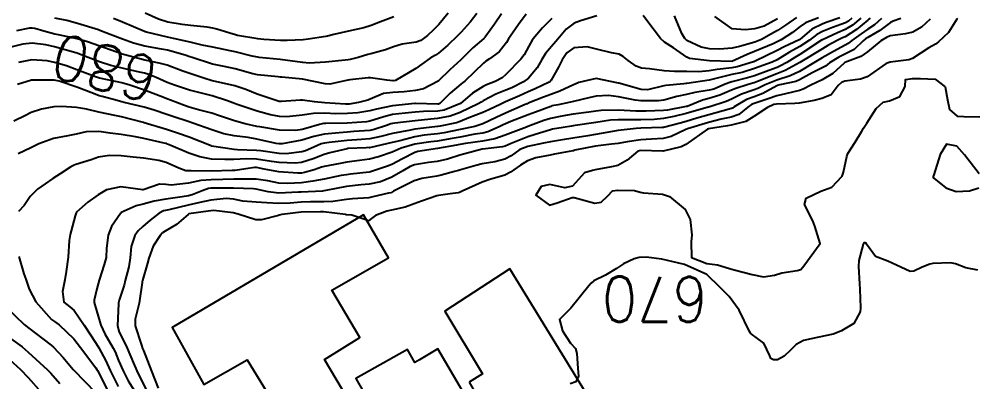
# Model space of a CAD drawing. Header units: metres. Extents: x 298520 to 308411, y 7433745 to 7450750.
# Drawn here: x 300527.9 to 300612.4, y 7446956.1 to 7446988.2 of the extents above; entities that cross this region are included whole.
import ezdxf
from ezdxf.enums import TextEntityAlignment as Align

# ---------------------------------------------------------------- set-up
doc = ezdxf.new("R2010")
doc.units = ezdxf.units.M
doc.header["$LTSCALE"] = 10
for name, color, linetype in [('Cotas', 45, 'Continuous'), ('Curvas de Nivel 1m', 11, 'Continuous'), ('Curvas de Nivel 5m', 15, 'Continuous'), ('Edificações', 30, 'Continuous')]:
    doc.layers.add(name, color=color, linetype=linetype)
doc.styles.add('Style-STANDARD', font='STANDARD.shx')

msp = doc.modelspace()

# ---------------------------------------------------------------- linework, layer by layer
at = {"layer": 'Curvas de Nivel 1m', "flags": 128}
for points, elevation in [([(300570.663, 7446988.665), (300570.035, 7446987.749), (300569.281, 7446986.678), (300569.198, 7446986.582), (300569.1, 7446986.495), (300568.124, 7446985.653), (300567.179, 7446984.708), (300567.072, 7446984.604), (300566.077, 7446983.706), (300565.096, 7446982.73), (300565.074, 7446982.709), (300565.052, 7446982.69), (300563.77, 7446982.015), (300563.04, 7446981.871), (300562.044, 7446981.758), (300561.037, 7446981.693), (300560.222, 7446981.601), (300559.028, 7446981.107), (300558.813, 7446981.015), (300558.013, 7446980.81), (300557.166, 7446980.674), (300557.021, 7446980.662), (300556.862, 7446980.663), (300555.022, 7446980.772), (300554.092, 7446980.859), (300553.025, 7446981.015), (300552.873, 7446981.024), (300551.186, 7446980.898), (300551.023, 7446980.893), (300550.977, 7446980.9), (300549.032, 7446981.544), (300548.013, 7446981.956), (300547.043, 7446982.3), (300545.349, 7446982.665), (300545.049, 7446982.739), (300544.301, 7446982.978), (300543.057, 7446983.391), (300542.456, 7446983.599), (300541.064, 7446984.106), (300540.354, 7446984.308), (300539.068, 7446984.576), (300537.197, 7446985.059), (300537.074, 7446985.099), (300537.012, 7446985.123), (300535.084, 7446985.808), (300534, 7446986.19), (300533.093, 7446986.454), (300531.421, 7446986.804), (300531.099, 7446986.876), (300530.134, 7446987.145), (300529.321, 7446987.373), (300529.105, 7446987.406), (300528.873, 7446987.395), (300527.724, 7446987.174)], 681), ([(300579.122, 7446988.486), (300577.664, 7446988.032), (300577.112, 7446987.839), (300576.399, 7446987.302), (300575.803, 7446986.603), (300575.481, 7446986.214), (300575.085, 7446985.773), (300574.552, 7446985.144), (300574.246, 7446984.618), (300573.814, 7446983.874), (300573.056, 7446982.973), (300572.6, 7446982.637), (300571.576, 7446982.121), (300571.042, 7446981.908), (300570.154, 7446981.551), (300569.027, 7446980.957), (300568.86, 7446980.848), (300568.594, 7446980.686), (300567.015, 7446979.929), (300566.128, 7446979.602), (300565.009, 7446979.385), (300564.414, 7446979.331), (300563.007, 7446979.191), (300561.206, 7446978.978), (300561.005, 7446978.952), (300560.866, 7446978.92), (300560.487, 7446978.785), (300559.377, 7446978.418), (300558.998, 7446978.341), (300557.577, 7446978.234), (300556.997, 7446978.19), (300556.298, 7446978.132), (300554.995, 7446978.023), (300554.042, 7446977.81), (300552.989, 7446977.492), (300551.24, 7446977.151), (300550.985, 7446977.146), (300550.696, 7446977.193), (300548.989, 7446977.576), (300548.214, 7446977.704), (300546.992, 7446977.853), (300546.085, 7446978.045), (300544.997, 7446978.396), (300543.323, 7446978.987), (300543.004, 7446979.095), (300541.563, 7446979.566), (300541.01, 7446979.758), (300539.9, 7446980.146), (300539.017, 7446980.414), (300537.259, 7446980.828), (300537.03, 7446980.885), (300536.288, 7446981.071), (300535.292, 7446981.342), (300535.036, 7446981.419), (300534.536, 7446981.597), (300533.043, 7446982.158), (300531.477, 7446982.697), (300531.049, 7446982.778), (300530.718, 7446982.804), (300529.049, 7446982.8), (300527.802, 7446982.416)], 678), ([(300568.489, 7446988.686), (300567.883, 7446987.925), (300567.106, 7446987.057), (300566.769, 7446986.705), (300565.916, 7446985.896), (300565.08, 7446985.188), (300564.807, 7446985.002), (300564.359, 7446984.737), (300563.597, 7446984.215), (300563.064, 7446983.827), (300561.291, 7446982.776), (300561.106, 7446982.725), (300561.052, 7446982.721), (300560.52, 7446982.785), (300559.055, 7446983.008), (300558.852, 7446983.005), (300557.221, 7446982.818), (300557.07, 7446982.802), (300557.053, 7446982.795), (300555.45, 7446982.441), (300555.047, 7446982.454), (300553.053, 7446982.87), (300551.209, 7446983.052), (300551.055, 7446983.07), (300550.871, 7446983.086), (300549.056, 7446983.25), (300548.643, 7446983.338), (300547.062, 7446983.805), (300546.105, 7446983.996), (300545.065, 7446984.218), (300543.267, 7446984.792), (300543.072, 7446984.857), (300542.655, 7446984.994), (300541.079, 7446985.438), (300540.551, 7446985.548), (300539.084, 7446985.791), (300538.063, 7446986.076), (300537.093, 7446986.43), (300535.378, 7446987.086), (300535.18, 7446987.165), (300535.104, 7446987.189), (300534.96, 7446987.236), (300533.11, 7446987.824), (300532.171, 7446988.061), (300531.115, 7446988.292)], 682), ([(300565.941, 7446988.718), (300565.113, 7446987.71), (300564.625, 7446987.218), (300564.11, 7446986.74), (300563.531, 7446986.311), (300563.094, 7446986.15), (300561.881, 7446985.978), (300561.087, 7446985.735), (300560.395, 7446985.475), (300559.078, 7446985.135), (300558.814, 7446985.066), (300557.976, 7446984.811), (300557.258, 7446984.632), (300557.071, 7446984.598), (300556.807, 7446984.561), (300555.068, 7446984.377), (300553.628, 7446984.304), (300553.068, 7446984.352), (300552.606, 7446984.415), (300551.07, 7446984.61), (300549.191, 7446984.8), (300549.072, 7446984.817), (300548.583, 7446984.925), (300547.078, 7446985.288), (300546.636, 7446985.39), (300545.084, 7446985.703), (300544.163, 7446985.903), (300543.091, 7446986.163), (300541.629, 7446986.471), (300541.097, 7446986.587), (300539.212, 7446987.038), (300539.126, 7446987.062), (300539.103, 7446987.072), (300539.049, 7446987.095), (300537.112, 7446987.939), (300536.291, 7446988.249)], 683), ([(300561.119, 7446988.409), (300559.94, 7446987.967), (300559.111, 7446987.632), (300558.483, 7446987.433), (300557.106, 7446987.122), (300555.819, 7446986.839), (300555.257, 7446986.691), (300555.1, 7446986.656), (300553.552, 7446986.41), (300553.095, 7446986.356), (300551.695, 7446986.29), (300551.094, 7446986.312), (300549.625, 7446986.385), (300549.096, 7446986.438), (300547.288, 7446986.75), (300547.101, 7446986.792), (300546.59, 7446986.948), (300545.45, 7446987.309), (300545.107, 7446987.397), (300544.608, 7446987.475), (300543.109, 7446987.645), (300542.385, 7446987.722), (300541.112, 7446987.926), (300540.279, 7446988.187), (300539.12, 7446988.739)], 684), ([(300598.748, 7446988.326), (300597.597, 7446987.861), (300597.111, 7446987.538), (300596.443, 7446987.016), (300595.425, 7446986.367), (300595.211, 7446986.249), (300595.091, 7446986.188), (300594.72, 7446986.006), (300593.082, 7446985.325), (300592.418, 7446985.068), (300591.073, 7446984.446), (300591.052, 7446984.441), (300589.074, 7446984.514), (300587.322, 7446984.713), (300587.076, 7446984.821), (300585.909, 7446985.658), (300585.089, 7446986.144), (300584.737, 7446986.494), (300583.537, 7446988.085), (300583.197, 7446988.509)], 678), ([(300596.801, 7446988.353), (300595.827, 7446987.648), (300595.105, 7446987.187), (300594.59, 7446986.888), (300593.702, 7446986.391), (300593.09, 7446986.146), (300591.733, 7446985.767), (300591.085, 7446985.612), (300589.985, 7446985.53), (300589.084, 7446985.565), (300588.346, 7446985.712), (300587.091, 7446986.293), (300586.891, 7446986.472), (300586.638, 7446986.937), (300585.975, 7446988.481)], 679), ([(300600.626, 7446988.305), (300599.506, 7446987.927), (300599.115, 7446987.786), (300598.146, 7446987.296), (300597.094, 7446986.398), (300597.069, 7446986.375), (300597.018, 7446986.351), (300595.709, 7446985.741), (300595.083, 7446985.42), (300593.134, 7446984.46), (300593.073, 7446984.437), (300593.049, 7446984.425), (300592.973, 7446984.401), (300591.525, 7446983.958), (300591.067, 7446983.874), (300589.755, 7446983.744), (300589.065, 7446983.616), (300588.127, 7446983.518), (300587.064, 7446983.565), (300585.974, 7446983.571), (300585.064, 7446983.627), (300583.771, 7446983.798), (300583.066, 7446983.848), (300582.591, 7446984.04), (300581.89, 7446984.528), (300581.44, 7446984.898), (300581.079, 7446985.106), (300580.401, 7446985.225), (300579.083, 7446985.536), (300578.252, 7446985.74), (300577.084, 7446985.668), (300576.455, 7446985.221), (300576.041, 7446984.6), (300575.721, 7446983.948), (300575.055, 7446982.805), (300574.98, 7446982.685), (300574.886, 7446982.612), (300573.652, 7446982.015), (300573.04, 7446981.752), (300572.263, 7446981.413), (300571.026, 7446980.866), (300570.886, 7446980.8), (300570.604, 7446980.664), (300569.539, 7446980.153), (300569.015, 7446979.926), (300567.76, 7446979.448), (300567.007, 7446979.132), (300566.691, 7446979.028), (300565.241, 7446978.728), (300565.042, 7446978.69), (300565.002, 7446978.685), (300563.254, 7446978.494), (300563, 7446978.451), (300562.614, 7446978.37), (300560.996, 7446978.061), (300559.973, 7446977.81), (300558.991, 7446977.597), (300558.267, 7446977.53), (300556.989, 7446977.439), (300555.402, 7446977.259), (300554.987, 7446977.21), (300554.698, 7446977.141), (300554.035, 7446976.859), (300553.307, 7446976.538), (300552.976, 7446976.439), (300551.594, 7446976.271), (300550.974, 7446976.29), (300549.361, 7446976.533), (300548.978, 7446976.577), (300547.285, 7446976.63), (300546.979, 7446976.648), (300544.994, 7446976.958), (300544.951, 7446976.97), (300542.99, 7446977.737), (300542.072, 7446978.083), (300540.997, 7446978.433), (300539.019, 7446979.024), (300539.003, 7446979.025), (300538.954, 7446979.04), (300537.01, 7446979.53), (300536.424, 7446979.656), (300535.016, 7446979.961), (300533.899, 7446980.221), (300533.022, 7446980.371), (300531.685, 7446980.462), (300531.022, 7446980.434), (300529.928, 7446980.237), (300529.014, 7446979.918), (300528.506, 7446979.669), (300527.481, 7446979.175)], 677), ([(300601.705, 7446988.294), (300601.386, 7446988.031), (300601.117, 7446987.882), (300599.974, 7446987.448), (300599.105, 7446987.093), (300598.603, 7446986.825), (300597.956, 7446986.337), (300597.087, 7446985.759), (300596.182, 7446985.258), (300595.075, 7446984.592), (300594.638, 7446984.377), (300593.067, 7446983.817), (300591.993, 7446983.481), (300591.062, 7446983.28), (300590.356, 7446983.131), (300589.056, 7446982.779), (300587.074, 7446982.491), (300587.053, 7446982.491), (300587.033, 7446982.49), (300586.81, 7446982.472), (300585.208, 7446982.331), (300585.05, 7446982.303), (300583.607, 7446981.942), (300583.045, 7446981.964), (300581.067, 7446982.525), (300581.015, 7446982.54), (300579.057, 7446982.953), (300577.516, 7446982.583), (300577.192, 7446982.447), (300577.05, 7446982.385), (300575.833, 7446981.81), (300575.037, 7446981.522), (300574.371, 7446981.279), (300573.025, 7446980.742), (300572.948, 7446980.707), (300572.774, 7446980.634), (300571.015, 7446979.88), (300570.185, 7446979.495), (300569.005, 7446978.933), (300568.29, 7446978.691), (300567, 7446978.41), (300565.583, 7446978.138), (300564.996, 7446978.046), (300563.825, 7446977.911), (300562.993, 7446977.77), (300561.654, 7446977.434), (300560.988, 7446977.269), (300560.589, 7446977.182), (300558.983, 7446976.814), (300558.967, 7446976.817), (300558.672, 7446976.803), (300557.066, 7446976.735), (300556.981, 7446976.722), (300555.473, 7446976.345), (300554.973, 7446976.196), (300553.998, 7446975.829), (300552.962, 7446975.503), (300552.403, 7446975.436), (300550.962, 7446975.495), (300550.285, 7446975.585), (300548.966, 7446975.783), (300548.082, 7446975.813), (300546.965, 7446975.766), (300546.154, 7446975.763), (300544.966, 7446975.809), (300543.942, 7446976.006), (300542.973, 7446976.329), (300541.382, 7446977.014), (300541.097, 7446977.132), (300540.984, 7446977.172), (300540.783, 7446977.224), (300538.989, 7446977.629), (300538.254, 7446977.784), (300536.992, 7446977.97), (300536.015, 7446978.097), (300534.994, 7446978.232), (300533.872, 7446978.223), (300532.992, 7446978.023), (300532.251, 7446977.857), (300530.988, 7446977.612), (300529.698, 7446977.149), (300529.216, 7446976.92), (300528.978, 7446976.809), (300527.863, 7446976.278)], 676), ([(300575.118, 7446988.264), (300574.31, 7446987.412), (300573.603, 7446986.625), (300573.393, 7446986.333), (300573.09, 7446985.798), (300572.68, 7446985.034), (300572.389, 7446984.64), (300571.059, 7446983.281), (300570.717, 7446983.003), (300570.09, 7446982.67), (300569.349, 7446982.376), (300569.046, 7446982.242), (300568.091, 7446981.64), (300567.023, 7446980.728), (300565.595, 7446980.146), (300565.016, 7446980.041), (300563.747, 7446980.012), (300563.015, 7446979.962), (300562.12, 7446979.869), (300561.013, 7446979.743), (300560.24, 7446979.558), (300559.006, 7446979.153), (300558.718, 7446979.091), (300557.005, 7446978.99), (300555.112, 7446978.956), (300555.004, 7446978.959), (300554.902, 7446978.953), (300554.532, 7446978.855), (300553.343, 7446978.523), (300552.999, 7446978.429), (300552.461, 7446978.341), (300550.998, 7446978.368), (300549.27, 7446978.648), (300549.001, 7446978.702), (300547.967, 7446978.93), (300547.005, 7446979.193), (300545.695, 7446979.645), (300545.012, 7446979.861), (300543.826, 7446980.17), (300543.017, 7446980.409), (300542.58, 7446980.558), (300541.341, 7446981.015), (300541.025, 7446981.142), (300540.824, 7446981.224), (300539.036, 7446981.92), (300537.743, 7446982.352), (300537.048, 7446982.553), (300536.633, 7446982.651), (300535.052, 7446982.983), (300534.693, 7446983.094), (300533.059, 7446983.718), (300532.124, 7446984.058), (300531.065, 7446984.369), (300530.432, 7446984.505), (300529.067, 7446984.592), (300527.878, 7446984.359)], 679), ([(300603.308, 7446988.277), (300603.209, 7446988.191), (300603.12, 7446988.116), (300602.111, 7446987.287), (300601.098, 7446986.641), (300600.869, 7446986.529), (300600.402, 7446986.307), (300599.556, 7446985.848), (300599.085, 7446985.573), (300597.073, 7446984.35), (300595.793, 7446983.635), (300595.063, 7446983.341), (300593.323, 7446982.663), (300593.054, 7446982.558), (300592.933, 7446982.523), (300592.516, 7446982.405), (300591.406, 7446982.058), (300591.045, 7446981.903), (300590.01, 7446981.459), (300589.034, 7446981.181), (300588.452, 7446981.028), (300587.102, 7446980.469), (300587.023, 7446980.445), (300585.36, 7446980.146), (300585.019, 7446980.104), (300583.465, 7446980.059), (300583.018, 7446980.048), (300582.554, 7446980.053), (300581.019, 7446980.131), (300579.479, 7446980.095), (300579.018, 7446980.041), (300578.399, 7446979.952), (300577.015, 7446979.774), (300575.998, 7446979.615), (300575.011, 7446979.408), (300574.408, 7446979.217), (300573.003, 7446978.681), (300572.87, 7446978.632), (300570.995, 7446977.908), (300570.066, 7446977.596), (300568.99, 7446977.387), (300567.462, 7446977.177), (300566.987, 7446977.092), (300566.667, 7446977.032), (300564.983, 7446976.73), (300563.247, 7446976.479), (300562.978, 7446976.396), (300561.9, 7446975.835), (300560.961, 7446975.331), (300560.569, 7446975.174), (300559.43, 7446974.795), (300559.072, 7446974.679), (300558.951, 7446974.652), (300557.304, 7446974.462), (300556.949, 7446974.414), (300556.457, 7446974.336), (300554.945, 7446974.033), (300553.968, 7446973.835), (300552.941, 7446973.714), (300551.699, 7446973.647), (300550.941, 7446973.685), (300549.974, 7446973.878), (300548.944, 7446974.02), (300547.856, 7446974.019), (300546.944, 7446974.014), (300545.985, 7446973.996), (300544.943, 7446973.969), (300544.023, 7446973.898), (300542.94, 7446973.666), (300541.412, 7446973.487), (300540.938, 7446973.545), (300540.389, 7446973.574), (300538.933, 7446973.085), (300538.895, 7446973.079), (300536.936, 7446973.356), (300535.678, 7446973.079), (300534.929, 7446972.65), (300534.041, 7446971.979), (300533.027, 7446971.109), (300532.981, 7446971.04), (300532.908, 7446970.789), (300532.554, 7446969.447), (300532.452, 7446969.114), (300532.364, 7446968.604), (300532.283, 7446967.119), (300532.114, 7446965.85), (300532.001, 7446965.122), (300531.777, 7446964.08), (300531.894, 7446963.124), (300532.425, 7446962.732), (300532.806, 7446962.395), (300533.705, 7446961.101), (300534.769, 7446959.464), (300535.002, 7446959.086), (300535.611, 7446957.937), (300536.016, 7446957.071), (300536.722, 7446955.654)], 674), ([(300604.324, 7446988.262), (300603.69, 7446987.695), (300603.108, 7446987.298), (300602.507, 7446986.881), (300601.698, 7446986.294), (300601.353, 7446986.034), (300601.089, 7446985.879), (300600.054, 7446985.339), (300599.077, 7446984.773), (300598.327, 7446984.331), (300597.065, 7446983.569), (300596.24, 7446983.18), (300595.057, 7446982.797), (300594.019, 7446982.386), (300593.376, 7446982.067), (300593.046, 7446981.941), (300591.906, 7446981.545), (300591.033, 7446981.113), (300590.557, 7446980.897), (300589.111, 7446980.439), (300589.045, 7446980.417), (300589.023, 7446980.414), (300588.98, 7446980.398), (300587.016, 7446979.826), (300585.933, 7446979.562), (300585.012, 7446979.394), (300584.187, 7446979.323), (300583.011, 7446979.289), (300581.748, 7446979.267), (300581.01, 7446979.281), (300580.313, 7446979.244), (300579.008, 7446979.044), (300577.189, 7446978.771), (300577.004, 7446978.744), (300576.87, 7446978.725), (300576.14, 7446978.599), (300575.17, 7446978.439), (300575.001, 7446978.393), (300573.648, 7446977.972), (300572.994, 7446977.761), (300571.52, 7446977.184), (300570.986, 7446976.954), (300570.75, 7446976.897), (300568.983, 7446976.686), (300568.941, 7446976.681), (300567.406, 7446976.274), (300566.974, 7446976.142), (300565.889, 7446975.801), (300564.966, 7446975.595), (300564.209, 7446975.493), (300562.961, 7446975.305), (300562.562, 7446975.153), (300561.924, 7446974.765), (300560.947, 7446974.191), (300559.94, 7446973.793), (300558.941, 7446973.59), (300558.233, 7446973.514), (300556.938, 7446973.375), (300555.113, 7446973.026), (300554.934, 7446972.988), (300554.816, 7446972.97), (300552.933, 7446972.887), (300552.693, 7446972.874), (300550.932, 7446972.794), (300550.007, 7446972.909), (300548.935, 7446973.131), (300548.698, 7446973.16), (300546.936, 7446973.234), (300545.193, 7446973.224), (300544.935, 7446973.218), (300544.714, 7446973.194), (300544.141, 7446972.978), (300543.275, 7446972.641), (300542.929, 7446972.549), (300542.376, 7446972.447), (300540.925, 7446972.268), (300539.888, 7446972.065), (300538.921, 7446971.82), (300538.303, 7446971.662), (300536.992, 7446971.059), (300536.948, 7446971.024), (300536.912, 7446970.984), (300536.121, 7446969.846), (300535.825, 7446969.076), (300535.694, 7446967.901), (300535.642, 7446967.078), (300535.474, 7446966.46), (300535.027, 7446965.087), (300534.825, 7446964.314), (300534.587, 7446963.32), (300534.591, 7446963.092), (300534.806, 7446962.382), (300535.086, 7446961.376), (300535.171, 7446961.084), (300535.525, 7446960.335), (300536.274, 7446959.067), (300536.44, 7446958.745), (300536.752, 7446957.966), (300537.146, 7446957.056), (300537.605, 7446956.176), (300538.301, 7446955.044)], 673), ([(300606.018, 7446988.241), (300605.338, 7446988.03), (300605.118, 7446987.897), (300604.181, 7446987.19), (300603.097, 7446986.581), (300602.912, 7446986.465), (300602.703, 7446986.284), (300601.884, 7446985.493), (300601.081, 7446985.081), (300600.551, 7446984.833), (300599.72, 7446984.314), (300599.349, 7446984.039), (300599.068, 7446983.874), (300598.171, 7446983.44), (300597.058, 7446982.816), (300596.728, 7446982.681), (300595.327, 7446982.367), (300595.1, 7446982.321), (300595.052, 7446982.294), (300593.809, 7446981.621), (300593.037, 7446981.328), (300592.365, 7446981.074), (300591.256, 7446980.418), (300591.116, 7446980.325), (300591.022, 7446980.286), (300589.57, 7446979.882), (300589.016, 7446979.732), (300587.974, 7446979.417), (300587.01, 7446979.129), (300586.489, 7446978.994), (300585.004, 7446978.614), (300584.897, 7446978.598), (300583.003, 7446978.538), (300582.601, 7446978.516), (300581.001, 7446978.332), (300579.482, 7446978.071), (300578.997, 7446977.99), (300578.299, 7446977.874), (300576.994, 7446977.65), (300576.076, 7446977.515), (300574.99, 7446977.339), (300574.381, 7446977.224), (300572.986, 7446976.931), (300572.281, 7446976.641), (300571.525, 7446976.101), (300570.97, 7446975.798), (300570.067, 7446975.568), (300568.963, 7446975.379), (300568.401, 7446975.248), (300566.955, 7446974.827), (300566.862, 7446974.803), (300566.504, 7446974.714), (300565.306, 7446974.369), (300564.949, 7446974.299), (300563.598, 7446974.092), (300562.944, 7446973.884), (300561.112, 7446972.955), (300560.934, 7446972.852), (300560.886, 7446972.828), (300560.648, 7446972.783), (300559.275, 7446972.449), (300558.927, 7446972.383), (300557.454, 7446972.286), (300556.924, 7446972.225), (300555.724, 7446972.038), (300554.92, 7446972.01), (300553.751, 7446972.031), (300552.924, 7446972), (300551.938, 7446971.899), (300550.923, 7446971.873), (300549.895, 7446971.938), (300548.923, 7446971.973), (300547.765, 7446972.091), (300546.926, 7446972.257), (300546.293, 7446972.316), (300544.925, 7446972.175), (300543.951, 7446971.951), (300542.92, 7446971.713), (300541.211, 7446971.311), (300540.915, 7446971.254), (300540.724, 7446971.212), (300540.353, 7446971.026), (300539.539, 7446970.398), (300538.895, 7446969.831), (300538.483, 7446969.451), (300538.182, 7446969.047), (300537.869, 7446968.054), (300537.772, 7446967.051), (300537.654, 7446966.249), (300537.346, 7446965.055), (300537.239, 7446964.645), (300536.815, 7446963.305), (300536.746, 7446963.061), (300536.731, 7446962.98), (300536.649, 7446961.062), (300536.786, 7446960.569), (300537.513, 7446959.053), (300538.065, 7446957.731), (300538.365, 7446957.044), (300538.732, 7446956.31), (300539.365, 7446955.033)], 672), ([(300608.641, 7446988.207), (300607.855, 7446987.475), (300607.105, 7446987.033), (300606.457, 7446986.882), (300605.1, 7446986.721), (300604.768, 7446986.585), (300604.248, 7446986.263), (300603.083, 7446985.301), (300602.49, 7446984.875), (300601.073, 7446984.342), (300601.043, 7446984.331), (300601.004, 7446984.301), (300600, 7446983.374), (300599.058, 7446982.811), (300598.069, 7446982.335), (300597.389, 7446982.004), (300597.046, 7446981.88), (300595.82, 7446981.584), (300595.038, 7446981.399), (300594.277, 7446981.138), (300593.028, 7446980.715), (300592.801, 7446980.628), (300592.48, 7446980.405), (300591.671, 7446979.758), (300591.014, 7446979.514), (300590.117, 7446979.324), (300589.009, 7446979.054), (300587.142, 7446978.468), (300587.002, 7446978.412), (300585.689, 7446977.79), (300584.994, 7446977.616), (300583.939, 7446977.555), (300582.993, 7446977.499), (300581.79, 7446977.327), (300580.989, 7446977.194), (300580.409, 7446977.126), (300578.987, 7446976.952), (300577.159, 7446976.587), (300577.028, 7446976.543), (300576.982, 7446976.53), (300575.355, 7446976.228), (300574.976, 7446976.161), (300573.691, 7446975.904), (300572.968, 7446975.643), (300572.346, 7446975.255), (300571.473, 7446974.652), (300570.95, 7446974.374), (300569.63, 7446973.989), (300568.944, 7446973.767), (300567.18, 7446972.951), (300566.934, 7446972.838), (300566.835, 7446972.81), (300566.113, 7446972.718), (300565.079, 7446972.58), (300564.93, 7446972.544), (300563.586, 7446972.081), (300562.919, 7446971.831), (300562.127, 7446971.549), (300560.91, 7446971.272), (300560.517, 7446971.176), (300559.502, 7446970.794), (300559.158, 7446970.54), (300558.898, 7446970.348), (300558.55, 7446970.455), (300557.396, 7446970.823), (300556.904, 7446970.877), (300556.849, 7446970.885), (300554.907, 7446971.12), (300554.62, 7446971.14), (300552.915, 7446971.107), (300551.212, 7446970.896), (300550.974, 7446970.837), (300550.912, 7446970.816), (300549.403, 7446970.418), (300548.906, 7446970.43), (300547.331, 7446970.936), (300546.914, 7446971.037), (300545.194, 7446971.245), (300544.915, 7446971.224), (300544.697, 7446971.191), (300543.19, 7446970.987), (300542.96, 7446970.942), (300542.912, 7446970.907), (300541.894, 7446970.009), (300540.889, 7446969.426), (300540.647, 7446969.262), (300540.421, 7446969.025), (300539.814, 7446968.09), (300539.419, 7446967.034), (300539.305, 7446966.586), (300538.857, 7446965.04), (300538.851, 7446965.021), (300538.831, 7446964.878), (300538.609, 7446963.248), (300538.565, 7446963.042), (300538.214, 7446961.63), (300538.225, 7446961.046), (300538.767, 7446959.326), (300538.875, 7446959.039), (300538.948, 7446958.851), (300539.663, 7446957.031), (300540.243, 7446955.502)], 671), ([(300526.808, 7446962.699), (300528.385, 7446961.164), (300528.788, 7446960.824), (300530.048, 7446959.873), (300530.766, 7446959.331), (300530.983, 7446959.137), (300531.855, 7446958.224), (300532.743, 7446957.163), (300532.794, 7446957.109), (300534.713, 7446955.122)], 676), ([(300526.778, 7446960.213), (300528.218, 7446959.165), (300528.758, 7446958.705), (300530.454, 7446957.143), (300530.74, 7446956.843), (300531.543, 7446955.939)], 677), ([(300526.755, 7446958.34), (300528.078, 7446957.167), (300528.736, 7446956.472), (300529.886, 7446955.148)], 678)]:
    msp.add_lwpolyline(points, dxfattribs=dict(at, elevation=elevation))
at = {"layer": 'Curvas de Nivel 5m', "flags": 128}
for points, elevation in [([(300572.863, 7446988.634), (300572.178, 7446987.709), (300571.42, 7446986.655), (300571.294, 7446986.463), (300571.095, 7446986.127), (300570.45, 7446985.299), (300569.61, 7446984.675), (300569.279, 7446984.47), (300569.069, 7446984.301), (300567.422, 7446982.704), (300567.215, 7446982.543), (300567.049, 7446982.428), (300566.106, 7446981.65), (300565.203, 7446980.728), (300565.087, 7446980.664), (300565.022, 7446980.654), (300563.04, 7446980.733), (300563.023, 7446980.736), (300563.003, 7446980.731), (300561.02, 7446980.531), (300559.596, 7446980.215), (300559.016, 7446980.064), (300557.933, 7446979.891), (300557.013, 7446979.827), (300555.998, 7446979.82), (300555.013, 7446979.87), (300554.021, 7446979.852), (300553.011, 7446979.698), (300551.666, 7446979.547), (300551.01, 7446979.569), (300550.204, 7446979.715), (300549.014, 7446980.053), (300547.335, 7446980.622), (300547.021, 7446980.727), (300546.86, 7446980.781), (300546.388, 7446980.95), (300545.029, 7446981.397), (300544.451, 7446981.556), (300543.037, 7446981.911), (300541.711, 7446982.336), (300541.047, 7446982.599), (300540.094, 7446983.024), (300539.343, 7446983.323), (300539.057, 7446983.405), (300538.589, 7446983.513), (300537.061, 7446983.866), (300536.079, 7446984.091), (300535.066, 7446984.414), (300533.291, 7446985.108), (300533.074, 7446985.182), (300532.973, 7446985.212), (300531.082, 7446985.732), (300530.307, 7446985.92), (300529.086, 7446986.06), (300528.282, 7446985.971), (300527.081, 7446985.698)], 680), ([(300595.121, 7446988.211), (300593.919, 7446987.579), (300593.107, 7446987.331), (300592.255, 7446987.259), (300591.107, 7446987.344), (300589.551, 7446988.436)], 680), ([(300602.491, 7446988.286), (300601.746, 7446987.661), (300601.108, 7446987.28), (300600.429, 7446986.98), (300599.094, 7446986.374), (300599.061, 7446986.353), (300599.01, 7446986.321), (300597.08, 7446985.075), (300596.63, 7446984.802), (300595.932, 7446984.361), (300595.387, 7446984.049), (300595.068, 7446983.924), (300594.333, 7446983.649), (300593.061, 7446983.19), (300592.462, 7446983.003), (300591.055, 7446982.64), (300590.886, 7446982.59), (300590.466, 7446982.426), (300589.48, 7446982.002), (300589.045, 7446981.895), (300587.794, 7446981.706), (300587.039, 7446981.535), (300586.182, 7446981.333), (300585.031, 7446981.027), (300584.574, 7446980.951), (300583.03, 7446980.965), (300582.514, 7446981.034), (300581.035, 7446981.316), (300580.146, 7446981.44), (300579.035, 7446981.368), (300578.387, 7446981.215), (300577.028, 7446980.901), (300576.779, 7446980.84), (300575.686, 7446980.603), (300575.126, 7446980.505), (300575.022, 7446980.474), (300573.675, 7446979.965), (300573.014, 7446979.712), (300571.488, 7446979.133), (300571.006, 7446978.934), (300570.818, 7446978.849), (300570.462, 7446978.665), (300569.455, 7446978.219), (300568.997, 7446978.11), (300568.313, 7446978.007), (300566.993, 7446977.75), (300566.124, 7446977.587), (300564.99, 7446977.395), (300564.401, 7446977.323), (300562.987, 7446977.12), (300561.766, 7446976.768), (300561.235, 7446976.52), (300560.977, 7446976.401), (300559.771, 7446975.992), (300558.968, 7446975.796), (300558.102, 7446975.673), (300556.963, 7446975.518), (300556.379, 7446975.411), (300554.957, 7446975.147), (300554.723, 7446975.086), (300554.059, 7446974.859), (300553.212, 7446974.605), (300552.95, 7446974.565), (300552.632, 7446974.557), (300550.951, 7446974.684), (300549.64, 7446974.913), (300548.955, 7446975.045), (300548.83, 7446975.046), (300548.014, 7446974.929), (300547.091, 7446974.799), (300546.951, 7446974.791), (300546.799, 7446974.789), (300544.95, 7446974.723), (300543.172, 7446974.767), (300542.951, 7446974.753), (300542.705, 7446974.748), (300542.082, 7446975.003), (300540.96, 7446975.497), (300540.312, 7446975.677), (300538.965, 7446975.871), (300538.039, 7446975.977), (300536.968, 7446976.078), (300535.921, 7446976.124), (300534.966, 7446975.974), (300534.312, 7446975.748), (300532.956, 7446975.31), (300532.808, 7446975.259), (300532.512, 7446975.114), (300531.576, 7446974.494), (300530.942, 7446974.072), (300529.565, 7446973.151), (300528.926, 7446972.483), (300528.381, 7446971.703), (300527.898, 7446971.17)], 675), ([(300611.048, 7446988.256), (300610.985, 7446988.181), (300610.267, 7446987.027), (300609.369, 7446986.197), (300609.225, 7446986.066), (300609.091, 7446985.966), (300608.52, 7446985.641), (300607.078, 7446984.711), (300606.726, 7446984.584), (300605.074, 7446984.399), (300604.726, 7446984.255), (300603.061, 7446983.091), (300602.472, 7446982.873), (300601.057, 7446982.71), (300600.77, 7446982.588), (300600.475, 7446982.306), (300599.866, 7446981.486), (300599.035, 7446981.154), (300598.36, 7446981.003), (300597.029, 7446980.764), (300596.642, 7446980.74), (300595.028, 7446980.678), (300594.777, 7446980.624), (300594.208, 7446980.382), (300593.015, 7446979.561), (300592.292, 7446979.125), (300591.007, 7446978.797), (300590.683, 7446978.746), (300589.003, 7446978.468), (300588.921, 7446978.441), (300586.989, 7446977.082), (300586.572, 7446976.889), (300584.983, 7446976.513), (300584.963, 7446976.511), (300582.983, 7446976.563), (300582.735, 7446976.514), (300581.791, 7446975.711), (300580.963, 7446975.244), (300580.401, 7446975.106), (300578.957, 7446974.855), (300578.719, 7446974.801), (300578.007, 7446974.574), (300576.941, 7446973.412), (300576.287, 7446973.249), (300574.942, 7446973.558), (300574.181, 7446973.377), (300573.694, 7446972.622), (300574.92, 7446971.73), (300575.605, 7446971.921), (300576.93, 7446972.41), (300577.108, 7446972.41), (300578.923, 7446971.913), (300579.495, 7446971.984), (300580.091, 7446972.548), (300580.496, 7446972.986), (300580.938, 7446973.058), (300582.434, 7446973.029), (300582.937, 7446972.883), (300583.244, 7446972.823), (300584.935, 7446972.699), (300585.533, 7446972.484), (300586.916, 7446971.33), (300587.374, 7446970.463), (300587.512, 7446969.084), (300587.456, 7446968.461), (300587.502, 7446967.093), (300588.864, 7446966.562), (300589.807, 7446966.431), (300590.859, 7446966.128), (300591.264, 7446966.008), (300592.851, 7446965.573), (300593.855, 7446965.378), (300594.85, 7446965.521), (300595.478, 7446965.739), (300596.857, 7446965.942), (300597.168, 7446966.036), (300597.446, 7446966.341), (300598.883, 7446968.32), (300598.425, 7446969.854), (300598.236, 7446970.33), (300597.489, 7446971.777), (300597.659, 7446972.339), (300598.939, 7446972.966), (300599.928, 7446973.326), (300600.835, 7446974.301), (300600.874, 7446974.38), (300600.956, 7446974.632), (300601.236, 7446976.032), (300601.344, 7446976.296), (300601.973, 7446977.305), (300602.578, 7446978.284), (300602.738, 7446978.55), (300603.01, 7446978.985), (300603.851, 7446980.268), (300604.454, 7446980.836), (300605.034, 7446980.97), (300605.948, 7446981.332), (300606.42, 7446982.236), (300606.457, 7446982.838), (300607.06, 7446982.945), (300607.776, 7446982.935), (300609.06, 7446982.867), (300609.95, 7446982.191), (300610.168, 7446981.057), (300610.346, 7446980.187), (300611.017, 7446979.594), (300611.615, 7446979.576), (300613.017, 7446979.532)], 670), ([(300612.956, 7446974.503), (300611.662, 7446976.173), (300610.984, 7446976.941), (300610.066, 7446977.11), (300609.522, 7446976.202), (300608.955, 7446974.398), (300608.904, 7446974.26), (300608.901, 7446974.211), (300608.952, 7446974.106), (300610.008, 7446973.258), (300610.94, 7446972.92), (300612.108, 7446973.001), (300612.944, 7446973.251)], 670), ([(300612.851, 7446965.977), (300611.8, 7446966.171), (300610.858, 7446966.514), (300610.439, 7446966.606), (300608.858, 7446966.544), (300608.585, 7446966.485), (300607.914, 7446966.219), (300607.187, 7446965.889), (300606.849, 7446965.851), (300606.021, 7446966.238), (300604.868, 7446966.756), (300603.778, 7446967.173), (300603, 7446968.278), (300602.953, 7446968.348), (300602.884, 7446968.397), (300602.764, 7446968.401), (300602.693, 7446968.282), (300602.321, 7446966.833), (300602.294, 7446966.286), (300602.379, 7446964.746), (300602.405, 7446964.284), (300602.46, 7446962.64), (300602.42, 7446962.284), (300601.854, 7446961.232), (300600.787, 7446960.597), (300600.582, 7446960.508), (300600.024, 7446960.311), (300598.78, 7446960.038), (300597.396, 7446959.725), (300596.773, 7446959.387), (300596.247, 7446958.877), (300595.7, 7446958.361), (300595.105, 7446958.021), (300594.759, 7446958.026), (300594.527, 7446958.14), (300594.437, 7446958.375), (300593.887, 7446959.496), (300592.782, 7446960.339), (300592.713, 7446960.401), (300592.639, 7446960.547), (300591.709, 7446962.411), (300590.825, 7446963.621), (300590.037, 7446964.428), (300588.85, 7446965.575), (300586.863, 7446966.47), (300584.867, 7446966.931), (300583.484, 7446967.126), (300582.869, 7446967.08), (300582.41, 7446966.982), (300581.472, 7446966.534), (300581.11, 7446966.287), (300580.857, 7446966.12), (300579.861, 7446965.537), (300578.84, 7446965.017), (300578.594, 7446964.807), (300578.404, 7446964.566), (300576.813, 7446962.59), (300575.797, 7446961.601), (300576.066, 7446960.597), (300576.772, 7446959.51), (300577.214, 7446959.03), (300577.349, 7446958.581), (300577.414, 7446957.245), (300577.471, 7446956.579), (300577.241, 7446956.077), (300576.732, 7446955.894)], 670), ([(300527.922, 7446967.169), (300528.361, 7446965.643), (300528.526, 7446965.163), (300528.824, 7446964.28), (300529.408, 7446963.154), (300530.798, 7446961.605), (300531.067, 7446961.407), (300531.484, 7446961.13), (300532.774, 7446959.876), (300533.388, 7446959.104), (300534.745, 7446957.325), (300534.835, 7446957.18), (300534.881, 7446957.088), (300535.018, 7446956.807), (300535.888, 7446955.072)], 675)]:
    msp.add_lwpolyline(points, dxfattribs=dict(at, elevation=elevation))
at = {"layer": 'Edificações'}
for points in [[(300557.134, 7446954.42), (300554.995, 7446958.04), (300558.119, 7446960.004), (300555.651, 7446964.204), (300560.661, 7446967.068), (300558.441, 7446970.87), (300541.485, 7446960.895), (300544.301, 7446955.832), (300548.138, 7446958.034), (300554.477, 7446947.652)], [(300573.111, 7446945.185), (300565.04, 7446959.001), (300563.392, 7446958.038), (300562.993, 7446957.796), (300562.352, 7446958.939), (300557.775, 7446956.384), (300558.437, 7446955.199)]]:
    msp.add_lwpolyline(points, dxfattribs=at)
msp.add_lwpolyline([(300567.806, 7446956.042), (300571.877, 7446948.878), (300575.967, 7446951.485), (300574.942, 7446953.173), (300578.178, 7446955.003), (300571.414, 7446966.096), (300565.636, 7446962.334), (300568.985, 7446956.795)], close=True, dxfattribs=at)

# ---------------------------------------------------------------- texts
at = {"layer": 'Cotas', "style": 'Style-STANDARD'}
for s, rotation, p in [('680', 165.33292, (300535.544, 7446983.874, 680)), ('670', 179.79261, (300584.244, 7446963.388, 670))]:
    msp.add_text(s, height=4, rotation=rotation, dxfattribs=at).set_placement(p, align=Align.MIDDLE_CENTER)

doc.saveas('drawing.dxf')
